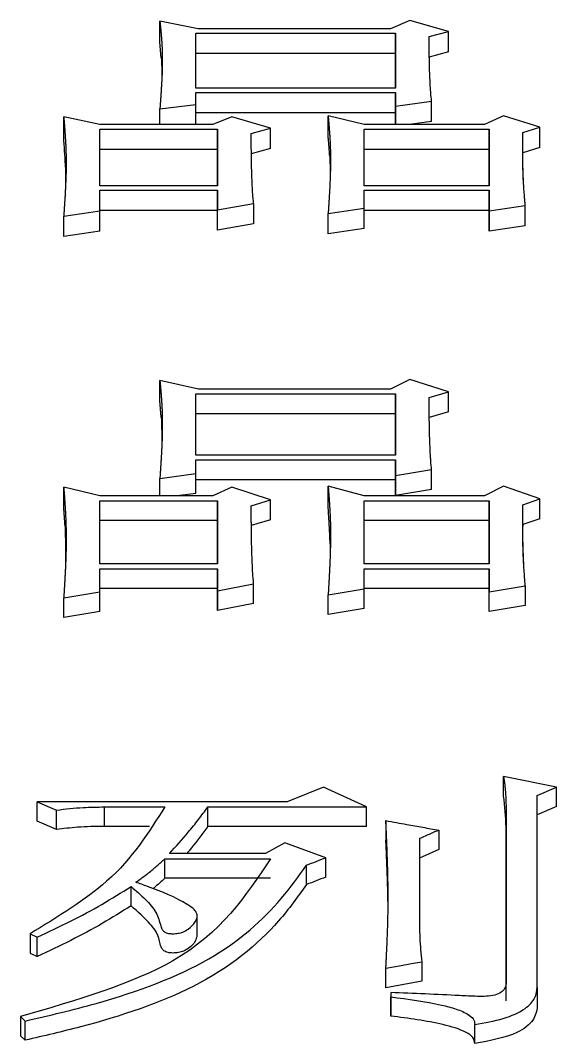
# Model space of a CAD drawing. Header units: millimetres. Extents: x 2642 to 4256, y 821 to 2003.
# Drawn here: x 2871.492 to 2873.904, y 1771.276 to 1775.878 of the extents above; entities that cross this region are included whole.
import ezdxf

# ---------------------------------------------------------------- set-up
doc = ezdxf.new("R2010")
doc.units = ezdxf.units.MM

msp = doc.modelspace()

# ---------------------------------------------------------------- linework, layer by layer
at = {"color": 7, "linetype": 'Continuous', "lineweight": 25}
for p, q in [((2872.1194, 1775.7825), (2872.1194, 1775.8746)), ((2872.2924, 1775.8403), (2872.1194, 1775.8746)), ((2873.2444, 1775.8784), (2873.1578, 1775.8403)), ((2873.4174, 1775.8289), (2873.2444, 1775.8784)), ((2872.2816, 1775.8212), (2873.1794, 1775.8212)), ((2873.1578, 1775.8403), (2872.2924, 1775.8403)), ((2873.1794, 1775.7292), (2873.1794, 1775.8212)), ((2873.3309, 1775.8059), (2873.4174, 1775.8289)), ((2873.4174, 1775.7368), (2873.4174, 1775.8289)), ((2872.1251, 1775.7091), (2872.1194, 1775.7825)), ((2873.1794, 1775.7292), (2872.2816, 1775.7292)), ((2873.4174, 1775.7368), (2873.3309, 1775.7139)), ((2873.1795, 1775.5743), (2872.2816, 1775.5743)), ((2872.2816, 1775.5001), (2872.2816, 1775.5548)), ((2872.2816, 1775.5548), (2873.1795, 1775.5548)), ((2873.1795, 1775.5548), (2873.1795, 1775.4923)), ((2873.1795, 1775.4631), (2873.1795, 1775.5548)), ((2872.1194, 1775.4805), (2872.2816, 1775.5001)), ((2872.1194, 1775.4098), (2872.1194, 1775.4805)), ((2872.2816, 1775.4097), (2872.2816, 1775.5001)), ((2873.1795, 1775.4923), (2873.3417, 1775.5158)), ((2873.1795, 1775.4923), (2873.1795, 1775.4097)), ((2873.3417, 1775.4241), (2873.3417, 1775.5158)), ((2871.6867, 1775.3536), (2871.6867, 1775.4452)), ((2871.8489, 1775.4098), (2871.6867, 1775.4452)), ((2873.1795, 1775.4631), (2872.2816, 1775.4631)), ((2872.4439, 1775.4452), (2872.3573, 1775.4097)), ((2872.617, 1775.394), (2872.4439, 1775.4452)), ((2872.8766, 1775.3575), (2872.8766, 1775.4491)), ((2873.0388, 1775.4097), (2872.8766, 1775.4491)), ((2873.1795, 1775.4097), (2873.1795, 1775.4631)), ((2873.6662, 1775.4491), (2873.5797, 1775.4097)), ((2873.8285, 1775.3979), (2873.6662, 1775.4491)), ((2872.3573, 1775.4097), (2871.8489, 1775.4098)), ((2871.8489, 1775.39), (2872.379, 1775.39)), ((2871.8489, 1775.135), (2871.8489, 1775.39)), ((2872.379, 1775.39), (2872.379, 1775.135)), ((2872.379, 1775.2985), (2872.379, 1775.39)), ((2872.5304, 1775.3703), (2872.617, 1775.394)), ((2872.617, 1775.3024), (2872.617, 1775.394)), ((2873.5797, 1775.4097), (2873.0388, 1775.4097)), ((2873.0388, 1775.39), (2873.6013, 1775.39)), ((2873.0388, 1775.135), (2873.0388, 1775.39)), ((2873.3417, 1775.4241), (2873.2424, 1775.4097)), ((2873.6013, 1775.39), (2873.6013, 1775.135)), ((2873.6013, 1775.2985), (2873.6013, 1775.39)), ((2873.7528, 1775.3742), (2873.8285, 1775.3979)), ((2873.8285, 1775.3064), (2873.8285, 1775.3979)), ((2873.7528, 1775.2827), (2873.7528, 1775.3742)), ((2872.379, 1775.2985), (2871.8489, 1775.2985)), ((2872.379, 1775.135), (2872.379, 1775.2985)), ((2872.617, 1775.3024), (2872.5304, 1775.2788)), ((2873.6013, 1775.2985), (2873.0388, 1775.2985)), ((2873.6013, 1775.135), (2873.6013, 1775.2985)), ((2873.8285, 1775.3064), (2873.7528, 1775.2827)), ((2872.379, 1775.135), (2871.8489, 1775.135)), ((2871.8489, 1775.1149), (2872.379, 1775.1149)), ((2871.8489, 1775.022), (2871.8489, 1775.1149)), ((2872.379, 1775.1149), (2872.379, 1775.026)), ((2872.379, 1775.0237), (2872.379, 1775.1149)), ((2873.6013, 1775.135), (2873.0388, 1775.135)), ((2873.0388, 1775.0341), (2873.0388, 1775.1149)), ((2873.0388, 1775.1149), (2873.6013, 1775.1148)), ((2873.6013, 1775.1148), (2873.6013, 1775.0219)), ((2873.6013, 1775.0237), (2873.6013, 1775.1148)), ((2871.6867, 1774.9976), (2871.8489, 1775.022)), ((2872.379, 1775.0237), (2871.8489, 1775.0237)), ((2871.8489, 1774.9309), (2871.8489, 1775.022)), ((2872.379, 1775.026), (2872.5412, 1775.0543)), ((2872.379, 1774.935), (2872.379, 1775.026)), ((2872.379, 1774.935), (2872.379, 1775.0237)), ((2872.5412, 1775.0543), (2872.5412, 1774.9633)), ((2872.8766, 1775.0098), (2873.0388, 1775.0341)), ((2873.0388, 1774.943), (2873.0388, 1775.0341)), ((2873.6013, 1775.0237), (2873.0388, 1775.0237)), ((2873.6013, 1775.0219), (2873.7636, 1775.0462)), ((2873.6013, 1774.9309), (2873.6013, 1775.0237)), ((2873.6013, 1775.0219), (2873.6013, 1774.9309)), ((2873.7636, 1774.9552), (2873.7636, 1775.0462)), ((2871.6867, 1774.9066), (2871.6867, 1774.9976)), ((2872.8766, 1774.9188), (2872.8766, 1775.0098)), ((2871.8489, 1774.9309), (2871.6867, 1774.9066)), ((2872.5412, 1774.9633), (2872.379, 1774.935)), ((2873.0388, 1774.943), (2872.8766, 1774.9188)), ((2873.7636, 1774.9552), (2873.6013, 1774.9309)), ((2872.1194, 1774.1688), (2872.1194, 1774.2588)), ((2872.2925, 1774.2204), (2872.1194, 1774.2588)), ((2873.2444, 1774.2631), (2873.1578, 1774.2204)), ((2873.4175, 1774.2076), (2873.2444, 1774.2631)), ((2872.2816, 1774.1991), (2873.1795, 1774.199)), ((2873.1578, 1774.2204), (2872.2925, 1774.2204)), ((2873.1795, 1774.1091), (2873.1795, 1774.199)), ((2873.3309, 1774.1819), (2873.4175, 1774.2076)), ((2873.4175, 1774.1176), (2873.4175, 1774.2076)), ((2872.1246, 1774.0942), (2872.1194, 1774.1688)), ((2873.1795, 1774.1091), (2872.2816, 1774.1091)), ((2873.4175, 1774.1176), (2873.3309, 1774.092)), ((2873.1795, 1773.9231), (2872.2816, 1773.9231)), ((2872.2817, 1773.8403), (2872.2816, 1773.9014)), ((2872.2816, 1773.9014), (2873.1795, 1773.9014)), ((2873.1795, 1773.9014), (2873.1795, 1773.8316)), ((2873.1795, 1773.8118), (2873.1795, 1773.9014)), ((2872.1194, 1773.8185), (2872.2817, 1773.8403)), ((2872.1194, 1773.7396), (2872.1194, 1773.8185)), ((2872.2816, 1773.7508), (2872.2817, 1773.8403)), ((2873.1795, 1773.8316), (2873.3417, 1773.8578)), ((2873.1795, 1773.8316), (2873.1795, 1773.7421)), ((2873.3417, 1773.7682), (2873.3417, 1773.8578)), ((2871.6867, 1773.6897), (2871.6867, 1773.7791)), ((2871.849, 1773.7396), (2871.6867, 1773.7791)), ((2873.1795, 1773.8118), (2872.2816, 1773.8118)), ((2872.4439, 1773.7791), (2872.3574, 1773.7396)), ((2872.617, 1773.722), (2872.4439, 1773.7791)), ((2872.8766, 1773.694), (2872.8766, 1773.7834)), ((2873.0389, 1773.7395), (2872.8766, 1773.7834)), ((2873.1795, 1773.7421), (2873.1795, 1773.8118)), ((2873.6663, 1773.7834), (2873.5797, 1773.7395)), ((2873.8285, 1773.7263), (2873.6663, 1773.7834)), ((2872.3574, 1773.7396), (2871.849, 1773.7396)), ((2872.2816, 1773.7508), (2872.1978, 1773.7396)), ((2873.5797, 1773.7395), (2873.0389, 1773.7395)), ((2873.3417, 1773.7682), (2873.1795, 1773.7421)), ((2873.7528, 1773.6999), (2873.8285, 1773.7263)), ((2873.8285, 1773.637), (2873.8285, 1773.7263)), ((2871.849, 1773.7176), (2872.379, 1773.7176)), ((2871.849, 1773.4337), (2871.849, 1773.7176)), ((2872.379, 1773.7176), (2872.379, 1773.4337)), ((2872.379, 1773.6282), (2872.379, 1773.7176)), ((2872.5305, 1773.6956), (2872.617, 1773.722)), ((2872.617, 1773.6326), (2872.617, 1773.722)), ((2873.0389, 1773.7176), (2873.6014, 1773.7175)), ((2873.0389, 1773.4337), (2873.0389, 1773.7176)), ((2873.6014, 1773.7175), (2873.6014, 1773.4337)), ((2873.6014, 1773.6282), (2873.6014, 1773.7175)), ((2873.7528, 1773.6106), (2873.7528, 1773.6999)), ((2873.8285, 1773.637), (2873.7528, 1773.6106)), ((2872.379, 1773.6282), (2871.849, 1773.6282)), ((2872.379, 1773.4337), (2872.379, 1773.6282)), ((2872.617, 1773.6326), (2872.5304, 1773.6062)), ((2873.6014, 1773.6282), (2873.0389, 1773.6282)), ((2873.6014, 1773.4337), (2873.6014, 1773.6282)), ((2873.7528, 1773.6106), (2873.7528, 1773.6026)), ((2872.5317, 1773.5564), (2872.5312, 1773.5875)), ((2872.379, 1773.4337), (2871.849, 1773.4337)), ((2871.849, 1773.3081), (2871.849, 1773.4113)), ((2871.849, 1773.4113), (2872.379, 1773.4113)), ((2872.379, 1773.4113), (2872.379, 1773.3126)), ((2872.379, 1773.3224), (2872.379, 1773.4113)), ((2873.6014, 1773.4337), (2873.0389, 1773.4337)), ((2873.0389, 1773.4113), (2873.6014, 1773.4113)), ((2873.0389, 1773.3216), (2873.0389, 1773.4113)), ((2873.6014, 1773.4113), (2873.6014, 1773.3081)), ((2873.6014, 1773.3224), (2873.6014, 1773.4113)), ((2872.379, 1773.3224), (2871.849, 1773.3224)), ((2872.379, 1773.3126), (2872.5413, 1773.3441)), ((2872.379, 1773.2238), (2872.379, 1773.3224)), ((2872.379, 1773.3126), (2872.379, 1773.2238)), ((2872.5413, 1773.2552), (2872.5413, 1773.3441)), ((2872.8766, 1773.2946), (2873.0389, 1773.3216)), ((2873.6014, 1773.3224), (2873.0389, 1773.3224)), ((2873.0389, 1773.2328), (2873.0389, 1773.3216)), ((2873.6014, 1773.3081), (2873.7636, 1773.335)), ((2873.6014, 1773.2193), (2873.6014, 1773.3224)), ((2873.7636, 1773.335), (2873.7636, 1773.2462)), ((2871.6867, 1773.2811), (2871.849, 1773.3081)), ((2871.6867, 1773.1923), (2871.6867, 1773.2811)), ((2871.849, 1773.2193), (2871.849, 1773.3081)), ((2872.8766, 1773.2058), (2872.8766, 1773.2946)), ((2873.6014, 1773.2193), (2873.6014, 1773.3081)), ((2872.5413, 1773.2552), (2872.379, 1773.2238)), ((2873.0389, 1773.2328), (2872.8766, 1773.2058)), ((2873.7636, 1773.2462), (2873.6014, 1773.2193)), ((2871.849, 1773.2193), (2871.6867, 1773.1923)), ((2873.9043, 1772.43), (2873.6663, 1772.4771)), ((2873.6663, 1772.3894), (2873.6663, 1772.4771)), ((2872.855, 1772.43), (2872.6927, 1772.364)), ((2873.0497, 1772.3403), (2872.855, 1772.43)), ((2873.8177, 1772.3923), (2873.9043, 1772.43)), ((2873.8177, 1771.53), (2873.8177, 1772.3923)), ((2873.9043, 1772.3424), (2873.9043, 1772.43)), ((2871.5677, 1772.364), (2871.6543, 1772.3262)), ((2872.6927, 1772.364), (2871.5677, 1772.364)), ((2871.5677, 1772.2764), (2871.5677, 1772.364)), ((2871.6543, 1772.2386), (2871.6543, 1772.3262)), ((2871.8706, 1772.3403), (2872.141, 1772.3403)), ((2871.8706, 1772.2528), (2871.8706, 1772.3403)), ((2872.3358, 1772.3403), (2873.0497, 1772.3403)), ((2872.3358, 1772.2528), (2872.3358, 1772.3403)), ((2873.0497, 1772.2528), (2873.0497, 1772.3403)), ((2873.9043, 1772.3424), (2873.8177, 1772.3047)), ((2871.6543, 1772.2386), (2871.5677, 1772.2764)), ((2873.1362, 1772.2787), (2873.1362, 1772.1912)), ((2872.0726, 1772.2528), (2871.8706, 1772.2528)), ((2873.0497, 1772.2528), (2872.3358, 1772.2528)), ((2873.3742, 1772.2359), (2873.3742, 1772.1485)), ((2873.6771, 1772.2502), (2873.6771, 1771.5545)), ((2873.6771, 1772.2149), (2873.6771, 1772.2502)), ((2873.6771, 1772.1628), (2873.6771, 1772.2149)), ((2872.6819, 1772.1788), (2872.5954, 1772.1311)), ((2872.8658, 1772.1119), (2872.6819, 1772.1788)), ((2873.2877, 1772.1979), (2873.2877, 1771.8035)), ((2873.6771, 1771.468), (2873.6771, 1772.1628)), ((2872.5954, 1772.1311), (2872.1627, 1772.1311)), ((2873.3742, 1772.1485), (2873.2877, 1772.1105)), ((2872.141, 1772.1072), (2872.617, 1772.1072)), ((2872.141, 1772.0199), (2872.141, 1772.1072)), ((2872.7792, 1771.9912), (2872.7792, 1772.0784)), ((2872.8658, 1772.0247), (2872.8658, 1772.1119)), ((2871.9896, 1771.8953), (2871.9896, 1771.9824)), ((2872.617, 1772.0199), (2872.141, 1772.0199)), ((2872.2871, 1771.7628), (2872.2871, 1771.8498)), ((2871.5353, 1771.7695), (2871.5677, 1771.7549)), ((2871.5353, 1771.7695), (2871.5353, 1771.6827)), ((2871.5677, 1771.6682), (2871.5677, 1771.7549)), ((2871.5353, 1771.6827), (2871.5677, 1771.6682)), ((2873.1362, 1771.5268), (2873.1363, 1771.6134)), ((2873.2985, 1771.6427), (2873.2985, 1771.5561)), ((2873.2985, 1771.5561), (2873.1362, 1771.5268)), ((2873.8177, 1771.53), (2873.8177, 1771.4435)), ((2873.1579, 1771.5054), (2873.1579, 1771.4857)), ((2873.1579, 1771.5054), (2873.1579, 1771.4189)), ((2873.1579, 1771.3993), (2873.1579, 1771.4857)), ((2871.492, 1771.3969), (2871.492, 1771.3106)), ((2871.492, 1771.3969), (2871.5136, 1771.3772)), ((2873.5365, 1771.276), (2873.5365, 1771.3623)), ((2871.492, 1771.3106), (2871.5136, 1771.2909))]:
    msp.add_line(p, q, dxfattribs=at)
at = {"color": 7, "linetype": 'Continuous', "lineweight": 25, "flags": 128}
for points in [[(2873.2985, 1771.6427), (2873.2515, 1771.6342), (2873.2045, 1771.6257), (2873.1363, 1771.6134)], [(2871.5136, 1771.2909), (2871.5136, 1771.3295), (2871.5136, 1771.3533), (2871.5136, 1771.3772)]]:
    msp.add_lwpolyline(points, dxfattribs=at)
at = {"color": 7, "linetype": 'Continuous', "lineweight": 25}
for points, knots in [([(2872.1194, 1775.8746), (2872.1196, 1775.8719), (2872.1202, 1775.8664), (2872.1209, 1775.8595), (2872.1216, 1775.8527), (2872.1221, 1775.8472), (2872.1228, 1775.8403), (2872.1233, 1775.8348), (2872.1239, 1775.8279), (2872.1244, 1775.8224), (2872.125, 1775.8155), (2872.1255, 1775.81), (2872.1261, 1775.8031), (2872.1265, 1775.7976), (2872.127, 1775.7907), (2872.1274, 1775.7852), (2872.1279, 1775.7783), (2872.1282, 1775.7728), (2872.1286, 1775.7658), (2872.1289, 1775.7603), (2872.1291, 1775.7548), (2872.1294, 1775.7492), (2872.1296, 1775.7437), (2872.1298, 1775.7368), (2872.1299, 1775.7312), (2872.1301, 1775.7243), (2872.1302, 1775.7187), (2872.1302, 1775.7118), (2872.1303, 1775.7062), (2872.1303, 1775.6993), (2872.1303, 1775.6937), (2872.1302, 1775.6867), (2872.1301, 1775.6714), (2872.1296, 1775.6519), (2872.1289, 1775.6323), (2872.1284, 1775.6211), (2872.1281, 1775.6141), (2872.1278, 1775.6071), (2872.1275, 1775.6015), (2872.1271, 1775.5945), (2872.1268, 1775.5889), (2872.1264, 1775.5819), (2872.126, 1775.5763), (2872.1256, 1775.5693), (2872.1253, 1775.5636), (2872.1248, 1775.5566), (2872.1244, 1775.551), (2872.124, 1775.544), (2872.1236, 1775.5383), (2872.1232, 1775.5327), (2872.1228, 1775.5271), (2872.1224, 1775.5214), (2872.1219, 1775.5144), (2872.1214, 1775.5087), (2872.1209, 1775.5017), (2872.1205, 1775.496), (2872.12, 1775.4885), (2872.1196, 1775.4838), (2872.1194, 1775.4805)], [0, 0, 0, 0, 0.021203, 0.042406, 0.053008, 0.074211, 0.084813, 0.106016, 0.116618, 0.137821, 0.148423, 0.169626, 0.180228, 0.201431, 0.212032, 0.233236, 0.243837, 0.265041, 0.275642, 0.296845, 0.307447, 0.318049, 0.339252, 0.349854, 0.371057, 0.381659, 0.402862, 0.413463, 0.434667, 0.445268, 0.466472, 0.477073, 0.498276, 0.58309, 0.625497, 0.6467, 0.667903, 0.678505, 0.699708, 0.71031, 0.731513, 0.742115, 0.763318, 0.773919, 0.795123, 0.805724, 0.826928, 0.837529, 0.858732, 0.869334, 0.879936, 0.901139, 0.911741, 0.932944, 0.943545, 0.964749, 0.97535, 1, 1, 1, 1]), ([(2872.2816, 1775.5743), (2872.2816, 1775.6158), (2872.2816, 1775.6987), (2872.2816, 1775.7804), (2872.2816, 1775.8212)], [0, 0, 0, 0, 0.499996, 1, 1, 1, 1]), ([(2873.1794, 1775.8212), (2873.1794, 1775.7804), (2873.1795, 1775.6986), (2873.1795, 1775.6158), (2873.1795, 1775.5743)], [0, 0, 0, 0, 0.499996, 1, 1, 1, 1]), ([(2873.3417, 1775.5158), (2873.3406, 1775.5271), (2873.3392, 1775.5413), (2873.3379, 1775.5583), (2873.3373, 1775.5668), (2873.3362, 1775.5837), (2873.3345, 1775.6204), (2873.3328, 1775.6598), (2873.3322, 1775.6906), (2873.332, 1775.7005), (2873.3319, 1775.7061), (2873.3319, 1775.7102), (2873.3318, 1775.7144), (2873.3317, 1775.7186), (2873.3317, 1775.7228), (2873.3316, 1775.727), (2873.3315, 1775.7312), (2873.3315, 1775.7354), (2873.3314, 1775.7396), (2873.3314, 1775.7438), (2873.3313, 1775.7494), (2873.3313, 1775.7549), (2873.3312, 1775.7605), (2873.3312, 1775.7647), (2873.3312, 1775.7682), (2873.3311, 1775.771), (2873.3311, 1775.7731), (2873.3311, 1775.7752), (2873.3311, 1775.7772), (2873.3311, 1775.78), (2873.3311, 1775.7828), (2873.331, 1775.7856), (2873.331, 1775.7877), (2873.331, 1775.7898), (2873.331, 1775.7918), (2873.331, 1775.7939), (2873.331, 1775.796), (2873.3309, 1775.7981), (2873.3309, 1775.8002), (2873.3309, 1775.8028), (2873.3309, 1775.8047), (2873.3309, 1775.8059)], [0, 0, 0, 0, 0.11615, 0.145188, 0.174226, 0.203263, 0.319414, 0.551716, 0.609791, 0.638828, 0.653347, 0.667866, 0.682385, 0.696903, 0.711422, 0.725941, 0.74046, 0.754979, 0.769497, 0.784016, 0.798535, 0.827572, 0.842091, 0.85661, 0.871129, 0.878388, 0.885648, 0.892907, 0.900166, 0.907426, 0.921944, 0.929204, 0.936463, 0.943723, 0.950982, 0.958241, 0.965501, 0.97276, 0.98002, 0.987279, 1, 1, 1, 1]), ([(2872.1259, 1775.7133), (2872.1268, 1775.6901), (2872.1287, 1775.6411), (2872.1278, 1775.6125), (2872.1273, 1775.5975)], [0, 0, 0, 0, 0.475906, 1, 1, 1, 1]), ([(2873.1794, 1775.5743), (2873.1794, 1775.585), (2873.1794, 1775.6371), (2873.1794, 1775.6884), (2873.1794, 1775.7292)], [0, 0, 0, 0, 0.205958, 1, 1, 1, 1]), ([(2871.6867, 1775.4452), (2871.6868, 1775.4436), (2871.6871, 1775.4403), (2871.6875, 1775.4353), (2871.6879, 1775.4304), (2871.6883, 1775.4255), (2871.6887, 1775.4205), (2871.6891, 1775.4156), (2871.6895, 1775.4106), (2871.6899, 1775.4057), (2871.6902, 1775.4008), (2871.6906, 1775.3958), (2871.691, 1775.3909), (2871.6914, 1775.3859), (2871.6917, 1775.3818), (2871.692, 1775.3776), (2871.6923, 1775.3735), (2871.6926, 1775.3686), (2871.6931, 1775.3619), (2871.6935, 1775.3553), (2871.694, 1775.347), (2871.6945, 1775.3388), (2871.6951, 1775.3288), (2871.6956, 1775.3189), (2871.696, 1775.3089), (2871.6964, 1775.2989), (2871.6968, 1775.289), (2871.697, 1775.2806), (2871.6972, 1775.2723), (2871.6974, 1775.264), (2871.6975, 1775.254), (2871.6976, 1775.244), (2871.6976, 1775.234), (2871.6974, 1775.2139), (2871.6969, 1775.1838), (2871.6958, 1775.1536), (2871.6948, 1775.1301), (2871.6941, 1775.1166), (2871.6933, 1775.1031), (2871.6928, 1775.093), (2871.6923, 1775.0846), (2871.6919, 1775.0778), (2871.6916, 1775.0736), (2871.6914, 1775.0694), (2871.6911, 1775.0652), (2871.6908, 1775.0601), (2871.6905, 1775.055), (2871.6902, 1775.0508), (2871.6899, 1775.0466), (2871.6896, 1775.0423), (2871.6893, 1775.0373), (2871.689, 1775.033), (2871.6888, 1775.0297), (2871.6886, 1775.0271), (2871.6885, 1775.0246), (2871.6883, 1775.022), (2871.6881, 1775.0195), (2871.688, 1775.0169), (2871.6878, 1775.0144), (2871.6876, 1775.0119), (2871.6875, 1775.0097), (2871.6874, 1775.0076), (2871.6872, 1775.0055), (2871.687, 1775.0029), (2871.6869, 1775.0003), (2871.6867, 1774.9985), (2871.6867, 1774.9976)], [0, 0, 0, 0, 0.011199, 0.022398, 0.033596, 0.044795, 0.055994, 0.067193, 0.078392, 0.089591, 0.100789, 0.111988, 0.123187, 0.134386, 0.145585, 0.151184, 0.162383, 0.173582, 0.184781, 0.207178, 0.218377, 0.240775, 0.263172, 0.28557, 0.307968, 0.330365, 0.352763, 0.375161, 0.38636, 0.408757, 0.431155, 0.453553, 0.47595, 0.498348, 0.587939, 0.67753, 0.699928, 0.744723, 0.767121, 0.789519, 0.811916, 0.823115, 0.834314, 0.839913, 0.851112, 0.862311, 0.87351, 0.884709, 0.890308, 0.901507, 0.912706, 0.923905, 0.929504, 0.935103, 0.940703, 0.946302, 0.951902, 0.957501, 0.9631, 0.9687, 0.974299, 0.977099, 0.982698, 0.988298, 0.994149, 1, 1, 1, 1]), ([(2872.8766, 1775.4491), (2872.8768, 1775.447), (2872.877, 1775.4438), (2872.8774, 1775.4396), (2872.8777, 1775.4365), (2872.8779, 1775.4333), (2872.8782, 1775.4301), (2872.8784, 1775.427), (2872.8787, 1775.4238), (2872.879, 1775.4206), (2872.8792, 1775.4175), (2872.8795, 1775.4143), (2872.8798, 1775.4111), (2872.88, 1775.408), (2872.8803, 1775.4048), (2872.8806, 1775.4006), (2872.8809, 1775.3963), (2872.8813, 1775.3921), (2872.8815, 1775.3889), (2872.8817, 1775.3858), (2872.882, 1775.3826), (2872.8822, 1775.3794), (2872.8824, 1775.3762), (2872.8827, 1775.3731), (2872.8829, 1775.3699), (2872.8831, 1775.3667), (2872.8833, 1775.3635), (2872.8835, 1775.3603), (2872.8838, 1775.3561), (2872.8841, 1775.3519), (2872.8843, 1775.3476), (2872.8845, 1775.3444), (2872.8848, 1775.3381), (2872.8856, 1775.3242), (2872.8862, 1775.3072), (2872.8866, 1775.2923), (2872.8868, 1775.2848), (2872.8869, 1775.2806), (2872.8869, 1775.2774), (2872.887, 1775.2742), (2872.887, 1775.271), (2872.8871, 1775.2678), (2872.8871, 1775.2646), (2872.8871, 1775.2614), (2872.8871, 1775.2571), (2872.8871, 1775.2528), (2872.8871, 1775.2485), (2872.8871, 1775.2453), (2872.8871, 1775.2421), (2872.8871, 1775.2389), (2872.887, 1775.2357), (2872.887, 1775.2325), (2872.887, 1775.2293), (2872.8869, 1775.2261), (2872.8869, 1775.2229), (2872.8868, 1775.2196), (2872.8868, 1775.2164), (2872.8867, 1775.2132), (2872.8867, 1775.21), (2872.8866, 1775.2068), (2872.8865, 1775.2025), (2872.8864, 1775.1982), (2872.8863, 1775.1939), (2872.8862, 1775.1907), (2872.8861, 1775.1875), (2872.886, 1775.1842), (2872.8859, 1775.181), (2872.8857, 1775.1746), (2872.8852, 1775.1606), (2872.8844, 1775.1434), (2872.8837, 1775.1283), (2872.8833, 1775.1207), (2872.8831, 1775.1164), (2872.8829, 1775.1132), (2872.8827, 1775.1099), (2872.8825, 1775.1067), (2872.8824, 1775.1035), (2872.8821, 1775.0991), (2872.8819, 1775.0948), (2872.8816, 1775.0905), (2872.8814, 1775.0873), (2872.8813, 1775.084), (2872.8811, 1775.0808), (2872.8809, 1775.0775), (2872.8807, 1775.0743), (2872.8805, 1775.071), (2872.8803, 1775.0678), (2872.8801, 1775.0645), (2872.8799, 1775.0613), (2872.8797, 1775.058), (2872.8794, 1775.0537), (2872.8791, 1775.0494), (2872.8789, 1775.045), (2872.8786, 1775.0418), (2872.8784, 1775.0385), (2872.8782, 1775.0353), (2872.878, 1775.032), (2872.8778, 1775.0288), (2872.8776, 1775.0255), (2872.8774, 1775.0222), (2872.8772, 1775.019), (2872.8769, 1775.0148), (2872.8767, 1775.0118), (2872.8766, 1775.0098)], [0, 0, 0, 0, 0.014617, 0.021926, 0.029235, 0.036543, 0.043852, 0.051161, 0.058469, 0.065778, 0.073086, 0.080395, 0.087704, 0.095012, 0.102321, 0.10963, 0.124247, 0.131556, 0.138864, 0.146173, 0.153482, 0.16079, 0.168099, 0.175407, 0.182716, 0.190025, 0.197333, 0.204642, 0.211951, 0.226568, 0.233877, 0.241185, 0.248494, 0.277729, 0.336198, 0.365433, 0.38005, 0.387359, 0.394667, 0.401976, 0.409284, 0.416593, 0.423902, 0.43121, 0.438519, 0.453136, 0.460445, 0.467754, 0.475062, 0.482371, 0.48968, 0.496988, 0.504297, 0.511606, 0.518914, 0.526223, 0.533531, 0.54084, 0.548149, 0.555457, 0.562766, 0.577383, 0.584692, 0.592001, 0.599309, 0.606618, 0.613927, 0.621235, 0.65047, 0.708939, 0.738174, 0.752791, 0.7601, 0.767408, 0.774717, 0.782026, 0.789334, 0.796643, 0.81126, 0.818569, 0.825877, 0.833186, 0.840495, 0.847803, 0.855112, 0.862421, 0.869729, 0.877038, 0.884347, 0.891655, 0.898964, 0.913581, 0.92089, 0.928198, 0.935507, 0.942816, 0.950124, 0.957433, 0.964742, 0.97205, 0.979359, 0.986668, 1, 1, 1, 1]), ([(2871.6944, 1775.2189), (2871.6943, 1775.2222), (2871.6928, 1775.2675), (2871.6896, 1775.3122), (2871.6867, 1775.3536)], [0, 0, 0, 0, 0.073846, 1, 1, 1, 1]), ([(2872.5412, 1775.0543), (2872.5398, 1775.0693), (2872.5375, 1775.0917), (2872.536, 1775.1178), (2872.5354, 1775.1308), (2872.5348, 1775.1438), (2872.5331, 1775.1828), (2872.532, 1775.2217), (2872.5315, 1775.2549), (2872.5314, 1775.2604), (2872.5313, 1775.2659), (2872.5312, 1775.2715), (2872.5312, 1775.2761), (2872.5311, 1775.2807), (2872.531, 1775.2853), (2872.531, 1775.2908), (2872.5309, 1775.2963), (2872.5309, 1775.3009), (2872.5308, 1775.3055), (2872.5308, 1775.3101), (2872.5308, 1775.3156), (2872.5307, 1775.3202), (2872.5307, 1775.3248), (2872.5307, 1775.3294), (2872.5306, 1775.3339), (2872.5306, 1775.3376), (2872.5306, 1775.3404), (2872.5306, 1775.3431), (2872.5306, 1775.3454), (2872.5305, 1775.3477), (2872.5305, 1775.35), (2872.5305, 1775.3527), (2872.5305, 1775.355), (2872.5305, 1775.3573), (2872.5305, 1775.3596), (2872.5305, 1775.3623), (2872.5304, 1775.3646), (2872.5304, 1775.3673), (2872.5304, 1775.369), (2872.5304, 1775.3703)], [0, 0, 0, 0, 0.14049, 0.210735, 0.245858, 0.263419, 0.333664, 0.614647, 0.632209, 0.64977, 0.667331, 0.684892, 0.702453, 0.711234, 0.728795, 0.746356, 0.763917, 0.781479, 0.790259, 0.80782, 0.825382, 0.842943, 0.851723, 0.869285, 0.886846, 0.895626, 0.904407, 0.913188, 0.921968, 0.926358, 0.935139, 0.94392, 0.9527, 0.957091, 0.965871, 0.974652, 0.983432, 0.987823, 1, 1, 1, 1]), ([(2872.8836, 1775.2675), (2872.8835, 1775.2694), (2872.8832, 1775.2733), (2872.8828, 1775.2794), (2872.8824, 1775.2858), (2872.8819, 1775.2921), (2872.8814, 1775.2985), (2872.8809, 1775.3048), (2872.8804, 1775.3112), (2872.8798, 1775.3196), (2872.8791, 1775.3281), (2872.8784, 1775.3365), (2872.8778, 1775.3428), (2872.8772, 1775.3498), (2872.8768, 1775.3547), (2872.8766, 1775.3575)], [0, 0, 0, 0, 0.061211, 0.131674, 0.202137, 0.272601, 0.343064, 0.413527, 0.48399, 0.554454, 0.69538, 0.765843, 0.836306, 0.90677, 1, 1, 1, 1]), ([(2873.7636, 1775.0462), (2873.7633, 1775.0499), (2873.7627, 1775.0573), (2873.7617, 1775.0684), (2873.7608, 1775.0794), (2873.7599, 1775.0905), (2873.759, 1775.1015), (2873.7582, 1775.1125), (2873.7566, 1775.1346), (2873.755, 1775.1603), (2873.7539, 1775.1859), (2873.7535, 1775.1987), (2873.7532, 1775.2078), (2873.753, 1775.2169), (2873.7527, 1775.2279), (2873.7525, 1775.2388), (2873.7524, 1775.2498), (2873.7523, 1775.2607), (2873.7522, 1775.2716), (2873.7522, 1775.2807), (2873.7522, 1775.2898), (2873.7522, 1775.2988), (2873.7522, 1775.3079), (2873.7523, 1775.3152), (2873.7523, 1775.3206), (2873.7523, 1775.326), (2873.7524, 1775.3315), (2873.7524, 1775.3369), (2873.7525, 1775.3423), (2873.7525, 1775.3478), (2873.7526, 1775.3532), (2873.7526, 1775.3577), (2873.7526, 1775.3613), (2873.7527, 1775.3636), (2873.7527, 1775.3658), (2873.7527, 1775.3681), (2873.7527, 1775.371), (2873.7528, 1775.3731), (2873.7528, 1775.3742)], [0, 0, 0, 0, 0.033402, 0.066804, 0.100206, 0.133609, 0.167011, 0.200413, 0.233815, 0.367425, 0.43423, 0.467632, 0.484333, 0.517735, 0.551137, 0.584539, 0.617941, 0.651344, 0.684746, 0.718148, 0.734849, 0.768251, 0.801653, 0.818354, 0.835056, 0.851757, 0.868458, 0.885159, 0.90186, 0.918561, 0.935262, 0.951963, 0.960314, 0.968664, 0.972839, 0.98119, 0.989541, 1, 1, 1, 1]), ([(2872.8837, 1775.2661), (2872.8837, 1775.2649), (2872.884, 1775.2597), (2872.8857, 1775.2107), (2872.8856, 1775.1793), (2872.8853, 1775.1662), (2872.8853, 1775.1632), (2872.8853, 1775.1633), (2872.8853, 1775.1634)], [0, 0, 0, 0, 0.118429, 0.503621, 0.817999, 0.925851, 0.976347, 1, 1, 1, 1]), ([(2873.7559, 1775.1451), (2873.7555, 1775.1552), (2873.7542, 1775.1829), (2873.7529, 1775.2321), (2873.7527, 1775.2738), (2873.7527, 1775.284), (2873.7527, 1775.2864)], [0, 0, 0, 0, 0.228625, 0.628468, 0.911282, 1, 1, 1, 1]), ([(2871.6942, 1775.2265), (2871.6947, 1775.2085), (2871.696, 1775.1637), (2871.6946, 1775.1313), (2871.6938, 1775.1118)], [0, 0, 0, 0, 0.3993441, 1, 1, 1, 1]), ([(2872.1194, 1774.2588), (2872.1197, 1774.2558), (2872.1202, 1774.2496), (2872.1209, 1774.2419), (2872.1216, 1774.2342), (2872.1221, 1774.2281), (2872.1228, 1774.2204), (2872.1233, 1774.2143), (2872.124, 1774.2066), (2872.1245, 1774.2004), (2872.1251, 1774.1927), (2872.1255, 1774.1865), (2872.1261, 1774.1788), (2872.1265, 1774.1726), (2872.1271, 1774.1649), (2872.1275, 1774.1587), (2872.1279, 1774.151), (2872.1282, 1774.1448), (2872.1286, 1774.1371), (2872.1289, 1774.1309), (2872.1292, 1774.1247), (2872.1294, 1774.1185), (2872.1296, 1774.1123), (2872.1298, 1774.1046), (2872.13, 1774.0984), (2872.1301, 1774.0906), (2872.1302, 1774.0844), (2872.1303, 1774.0766), (2872.1303, 1774.0704), (2872.1303, 1774.0626), (2872.1303, 1774.0564), (2872.1303, 1774.0487), (2872.1301, 1774.0315), (2872.1296, 1774.0097), (2872.1289, 1773.9879), (2872.1285, 1773.9754), (2872.1281, 1773.9676), (2872.1278, 1773.9597), (2872.1275, 1773.9535), (2872.1271, 1773.9457), (2872.1268, 1773.9394), (2872.1264, 1773.9316), (2872.1261, 1773.9253), (2872.1256, 1773.9175), (2872.1253, 1773.9112), (2872.1248, 1773.9034), (2872.1245, 1773.8971), (2872.124, 1773.8892), (2872.1236, 1773.8829), (2872.1232, 1773.8767), (2872.1228, 1773.8704), (2872.1224, 1773.8641), (2872.1219, 1773.8562), (2872.1215, 1773.8499), (2872.121, 1773.8421), (2872.1205, 1773.8358), (2872.12, 1773.8274), (2872.1196, 1773.8221), (2872.1194, 1773.8185)], [0, 0, 0, 0, 0.021203, 0.042406, 0.053008, 0.074211, 0.084813, 0.106016, 0.116618, 0.137821, 0.148423, 0.169626, 0.180228, 0.201431, 0.212032, 0.233236, 0.243837, 0.265041, 0.275642, 0.296845, 0.307447, 0.318049, 0.339252, 0.349854, 0.371057, 0.381658, 0.402862, 0.413463, 0.434667, 0.445268, 0.466472, 0.477073, 0.498276, 0.58309, 0.625497, 0.6467, 0.667903, 0.678505, 0.699708, 0.71031, 0.731513, 0.742114, 0.763318, 0.773919, 0.795123, 0.805724, 0.826927, 0.837529, 0.858732, 0.869334, 0.879936, 0.901139, 0.91174, 0.932944, 0.943545, 0.964749, 0.97535, 1, 1, 1, 1]), ([(2872.2816, 1773.9231), (2872.2816, 1773.9694), (2872.2816, 1774.062), (2872.2816, 1774.1534), (2872.2816, 1774.1991)], [0, 0, 0, 0, 0.499996, 1, 1, 1, 1]), ([(2873.1795, 1774.199), (2873.1795, 1774.1533), (2873.1795, 1774.0619), (2873.1795, 1773.9694), (2873.1795, 1773.9231)], [0, 0, 0, 0, 0.4999959, 1, 1, 1, 1]), ([(2873.3417, 1773.8578), (2873.3406, 1773.8704), (2873.3393, 1773.8862), (2873.3379, 1773.9052), (2873.3373, 1773.9147), (2873.3363, 1773.9336), (2873.3345, 1773.9746), (2873.3328, 1774.0186), (2873.3322, 1774.053), (2873.3321, 1774.064), (2873.332, 1774.0703), (2873.3319, 1774.0749), (2873.3318, 1774.0796), (2873.3318, 1774.0843), (2873.3317, 1774.089), (2873.3316, 1774.0937), (2873.3316, 1774.0984), (2873.3315, 1774.1031), (2873.3315, 1774.1078), (2873.3314, 1774.1124), (2873.3314, 1774.1187), (2873.3313, 1774.1249), (2873.3313, 1774.1312), (2873.3312, 1774.1358), (2873.3312, 1774.1397), (2873.3312, 1774.1428), (2873.3312, 1774.1452), (2873.3311, 1774.1475), (2873.3311, 1774.1498), (2873.3311, 1774.153), (2873.3311, 1774.1561), (2873.3311, 1774.1592), (2873.331, 1774.1615), (2873.331, 1774.1639), (2873.331, 1774.1662), (2873.331, 1774.1685), (2873.331, 1774.1709), (2873.331, 1774.1732), (2873.331, 1774.1755), (2873.3309, 1774.1784), (2873.3309, 1774.1806), (2873.3309, 1774.1819)], [0, 0, 0, 0, 0.11615, 0.145188, 0.174226, 0.203263, 0.319414, 0.551716, 0.609791, 0.638828, 0.653347, 0.667866, 0.682385, 0.696903, 0.711422, 0.725941, 0.74046, 0.754978, 0.769497, 0.784016, 0.798535, 0.827572, 0.842091, 0.85661, 0.871129, 0.878388, 0.885647, 0.892907, 0.900166, 0.907426, 0.921944, 0.929204, 0.936463, 0.943723, 0.950982, 0.958241, 0.965501, 0.97276, 0.98002, 0.987279, 1, 1, 1, 1]), ([(2872.1254, 1774.099), (2872.1254, 1774.099), (2872.1252, 1774.1013), (2872.1296, 1773.9931), (2872.1278, 1773.9592), (2872.1269, 1773.9407)], [0, 0, 0, 0, 0.01145, 0.464143, 1, 1, 1, 1]), ([(2873.1795, 1773.9231), (2873.1795, 1773.9394), (2873.1795, 1774.0018), (2873.1795, 1774.0635), (2873.1795, 1774.1091)], [0, 0, 0, 0, 0.260576, 1, 1, 1, 1]), ([(2871.6867, 1773.7791), (2871.6869, 1773.7759), (2871.6873, 1773.7711), (2871.6878, 1773.7647), (2871.6881, 1773.7599), (2871.6884, 1773.7552), (2871.6888, 1773.7504), (2871.6891, 1773.7456), (2871.6895, 1773.7408), (2871.6898, 1773.736), (2871.6901, 1773.7312), (2871.6905, 1773.7264), (2871.6908, 1773.7216), (2871.6912, 1773.7152), (2871.6917, 1773.7088), (2871.6921, 1773.7024), (2871.6924, 1773.6976), (2871.6927, 1773.6928), (2871.6931, 1773.6864), (2871.6936, 1773.6784), (2871.6941, 1773.6688), (2871.6946, 1773.6592), (2871.6951, 1773.6496), (2871.6955, 1773.6399), (2871.696, 1773.6303), (2871.6963, 1773.6206), (2871.6966, 1773.611), (2871.6969, 1773.6013), (2871.6971, 1773.5917), (2871.6973, 1773.582), (2871.6975, 1773.5691), (2871.6976, 1773.5562), (2871.6976, 1773.5433), (2871.6975, 1773.5239), (2871.6971, 1773.4948), (2871.6962, 1773.4656), (2871.6954, 1773.4428), (2871.6947, 1773.4266), (2871.6939, 1773.4103), (2871.6933, 1773.3973), (2871.6928, 1773.3875), (2871.6924, 1773.3794), (2871.6921, 1773.3729), (2871.6918, 1773.368), (2871.6915, 1773.3631), (2871.6913, 1773.3582), (2871.691, 1773.3533), (2871.6907, 1773.3484), (2871.6904, 1773.3435), (2871.69, 1773.337), (2871.6897, 1773.3304), (2871.6893, 1773.3239), (2871.689, 1773.3198), (2871.6888, 1773.3166), (2871.6887, 1773.3141), (2871.6885, 1773.3116), (2871.6884, 1773.3092), (2871.6883, 1773.3067), (2871.6881, 1773.3035), (2871.6879, 1773.3002), (2871.6877, 1773.2969), (2871.6875, 1773.2945), (2871.6874, 1773.292), (2871.6872, 1773.2896), (2871.6871, 1773.2871), (2871.6869, 1773.2843), (2871.6868, 1773.2823), (2871.6867, 1773.2811)], [0, 0, 0, 0, 0.019469, 0.029204, 0.038938, 0.048673, 0.058408, 0.068142, 0.077877, 0.087611, 0.097346, 0.107081, 0.116815, 0.12655, 0.146019, 0.155754, 0.165488, 0.175223, 0.184958, 0.204427, 0.223896, 0.243365, 0.262835, 0.282304, 0.301773, 0.321242, 0.340712, 0.360181, 0.37965, 0.399119, 0.418589, 0.457527, 0.476996, 0.496466, 0.574343, 0.65222, 0.67169, 0.710628, 0.749567, 0.769036, 0.788505, 0.807974, 0.817709, 0.827444, 0.837178, 0.846913, 0.856647, 0.866382, 0.876117, 0.885851, 0.90532, 0.915055, 0.92479, 0.929657, 0.934524, 0.939392, 0.944259, 0.949126, 0.953994, 0.963728, 0.968595, 0.973463, 0.97833, 0.983197, 0.988065, 0.992932, 1, 1, 1, 1]), ([(2872.8766, 1773.7834), (2872.8768, 1773.7811), (2872.8771, 1773.7776), (2872.8774, 1773.7729), (2872.8777, 1773.7693), (2872.8779, 1773.7658), (2872.8782, 1773.7623), (2872.8785, 1773.7587), (2872.8787, 1773.7552), (2872.879, 1773.7517), (2872.8793, 1773.7481), (2872.8795, 1773.7446), (2872.8798, 1773.7411), (2872.88, 1773.7376), (2872.8803, 1773.734), (2872.8805, 1773.7305), (2872.8809, 1773.7258), (2872.8812, 1773.7211), (2872.8815, 1773.7163), (2872.8818, 1773.7128), (2872.882, 1773.7093), (2872.8822, 1773.7057), (2872.8825, 1773.7022), (2872.8827, 1773.6986), (2872.8829, 1773.6951), (2872.8831, 1773.6915), (2872.8833, 1773.688), (2872.8836, 1773.6845), (2872.8838, 1773.6809), (2872.884, 1773.6762), (2872.8843, 1773.6715), (2872.8845, 1773.6667), (2872.8849, 1773.6596), (2872.8856, 1773.6442), (2872.8863, 1773.6253), (2872.8867, 1773.6087), (2872.8868, 1773.6003), (2872.8869, 1773.5956), (2872.887, 1773.592), (2872.887, 1773.5885), (2872.8871, 1773.5849), (2872.8871, 1773.5813), (2872.8871, 1773.5778), (2872.8871, 1773.5742), (2872.8871, 1773.5694), (2872.8872, 1773.5647), (2872.8871, 1773.5599), (2872.8871, 1773.5563), (2872.8871, 1773.5528), (2872.8871, 1773.5492), (2872.8871, 1773.5456), (2872.887, 1773.542), (2872.887, 1773.5385), (2872.887, 1773.5349), (2872.8869, 1773.5313), (2872.8869, 1773.5277), (2872.8868, 1773.5242), (2872.8868, 1773.5206), (2872.8867, 1773.517), (2872.8866, 1773.5134), (2872.8865, 1773.5086), (2872.8864, 1773.5039), (2872.8863, 1773.4991), (2872.8862, 1773.4955), (2872.8861, 1773.4919), (2872.886, 1773.4883), (2872.8859, 1773.4847), (2872.8857, 1773.4776), (2872.8852, 1773.462), (2872.8844, 1773.4429), (2872.8837, 1773.4261), (2872.8833, 1773.4177), (2872.8831, 1773.4129), (2872.8829, 1773.4093), (2872.8827, 1773.4057), (2872.8826, 1773.4021), (2872.8824, 1773.3985), (2872.8822, 1773.3949), (2872.882, 1773.3901), (2872.8817, 1773.3853), (2872.8815, 1773.3805), (2872.8813, 1773.3768), (2872.8811, 1773.3732), (2872.8809, 1773.3696), (2872.8807, 1773.366), (2872.8805, 1773.3624), (2872.8803, 1773.3588), (2872.8801, 1773.3552), (2872.8799, 1773.3516), (2872.8797, 1773.348), (2872.8795, 1773.3444), (2872.8792, 1773.3395), (2872.8789, 1773.3347), (2872.8787, 1773.3299), (2872.8785, 1773.3263), (2872.8782, 1773.3227), (2872.878, 1773.319), (2872.8778, 1773.3154), (2872.8776, 1773.3118), (2872.8774, 1773.3082), (2872.8772, 1773.3046), (2872.8769, 1773.3), (2872.8767, 1773.2967), (2872.8766, 1773.2946)], [0, 0, 0, 0, 0.014624, 0.021936, 0.029248, 0.036561, 0.043873, 0.051185, 0.058497, 0.065809, 0.073121, 0.080433, 0.087745, 0.095057, 0.102369, 0.109682, 0.116994, 0.131618, 0.13893, 0.146242, 0.153554, 0.160866, 0.168178, 0.17549, 0.182803, 0.190115, 0.197427, 0.204739, 0.212051, 0.219363, 0.233987, 0.241299, 0.248611, 0.27786, 0.336357, 0.365605, 0.38023, 0.387542, 0.394854, 0.402166, 0.409478, 0.41679, 0.424102, 0.431414, 0.438727, 0.453351, 0.460663, 0.467975, 0.475287, 0.482599, 0.489911, 0.497223, 0.504535, 0.511848, 0.51916, 0.526472, 0.533784, 0.541096, 0.548408, 0.55572, 0.563032, 0.577656, 0.584969, 0.592281, 0.599593, 0.606905, 0.614217, 0.621529, 0.650778, 0.709274, 0.738523, 0.753147, 0.760459, 0.767771, 0.775083, 0.782395, 0.789708, 0.79702, 0.804332, 0.818956, 0.826268, 0.83358, 0.840892, 0.848204, 0.855516, 0.862829, 0.870141, 0.877453, 0.884765, 0.892077, 0.899389, 0.906701, 0.921325, 0.928638, 0.93595, 0.943262, 0.950574, 0.957886, 0.965198, 0.97251, 0.979822, 0.987134, 1, 1, 1, 1]), ([(2871.6928, 1773.6018), (2871.6927, 1773.6029), (2871.6913, 1773.6323), (2871.689, 1773.6615), (2871.6867, 1773.6897)], [0, 0, 0, 0, 0.0374339, 1, 1, 1, 1]), ([(2872.5413, 1773.3441), (2872.5398, 1773.3607), (2872.5376, 1773.3856), (2872.536, 1773.4145), (2872.5355, 1773.429), (2872.5349, 1773.4435), (2872.5331, 1773.4869), (2872.532, 1773.5301), (2872.5315, 1773.5671), (2872.5314, 1773.5732), (2872.5313, 1773.5794), (2872.5313, 1773.5855), (2872.5312, 1773.5907), (2872.5311, 1773.5958), (2872.5311, 1773.6009), (2872.531, 1773.607), (2872.531, 1773.6132), (2872.5309, 1773.6183), (2872.5309, 1773.6234), (2872.5308, 1773.6285), (2872.5308, 1773.6347), (2872.5308, 1773.6398), (2872.5307, 1773.6449), (2872.5307, 1773.65), (2872.5307, 1773.6551), (2872.5306, 1773.6592), (2872.5306, 1773.6622), (2872.5306, 1773.6653), (2872.5306, 1773.6679), (2872.5306, 1773.6704), (2872.5306, 1773.673), (2872.5305, 1773.676), (2872.5305, 1773.6786), (2872.5305, 1773.6811), (2872.5305, 1773.6837), (2872.5305, 1773.6867), (2872.5305, 1773.6893), (2872.5305, 1773.6922), (2872.5305, 1773.6941), (2872.5305, 1773.6956)], [0, 0, 0, 0, 0.14049, 0.210735, 0.245858, 0.263419, 0.333664, 0.614647, 0.632209, 0.64977, 0.667331, 0.684892, 0.702453, 0.711234, 0.728795, 0.746356, 0.763918, 0.781479, 0.790259, 0.80782, 0.825382, 0.842943, 0.851723, 0.869285, 0.886846, 0.895626, 0.904407, 0.913188, 0.921968, 0.926359, 0.935139, 0.94392, 0.9527, 0.957091, 0.965871, 0.974652, 0.983432, 0.987823, 1, 1, 1, 1]), ([(2872.8853, 1773.5237), (2872.8852, 1773.5279), (2872.8847, 1773.5415), (2872.8839, 1773.5598), (2872.8832, 1773.5764), (2872.8827, 1773.5859), (2872.8823, 1773.593), (2872.882, 1773.6), (2872.8816, 1773.6071), (2872.8812, 1773.6142), (2872.8808, 1773.6213), (2872.8804, 1773.6284), (2872.88, 1773.6355), (2872.8796, 1773.6425), (2872.8791, 1773.652), (2872.8785, 1773.6614), (2872.878, 1773.6708), (2872.8776, 1773.6778), (2872.8771, 1773.6856), (2872.8768, 1773.691), (2872.8766, 1773.694)], [0, 0, 0, 0, 0.07253, 0.238962, 0.322178, 0.363786, 0.405394, 0.447002, 0.48861, 0.530218, 0.571825, 0.613433, 0.655041, 0.696649, 0.738257, 0.821473, 0.863081, 0.904689, 0.946297, 1, 1, 1, 1]), ([(2873.7636, 1773.335), (2873.7635, 1773.3371), (2873.763, 1773.3433), (2873.7624, 1773.3515), (2873.7617, 1773.3596), (2873.7611, 1773.3678), (2873.7604, 1773.3781), (2873.7595, 1773.3903), (2873.7586, 1773.4026), (2873.7579, 1773.4128), (2873.757, 1773.4271), (2873.7554, 1773.4537), (2873.7542, 1773.4822), (2873.7535, 1773.5045), (2873.7532, 1773.5147), (2873.753, 1773.5249), (2873.7528, 1773.537), (2873.7526, 1773.5492), (2873.7524, 1773.5614), (2873.7523, 1773.5735), (2873.7523, 1773.5857), (2873.7522, 1773.5958), (2873.7522, 1773.6059), (2873.7522, 1773.616), (2873.7523, 1773.6261), (2873.7523, 1773.6342), (2873.7523, 1773.6402), (2873.7524, 1773.6463), (2873.7524, 1773.6523), (2873.7525, 1773.6584), (2873.7525, 1773.6644), (2873.7525, 1773.6705), (2873.7526, 1773.6765), (2873.7526, 1773.6816), (2873.7527, 1773.6856), (2873.7527, 1773.6881), (2873.7527, 1773.6906), (2873.7527, 1773.6931), (2873.7528, 1773.6964), (2873.7528, 1773.6987), (2873.7528, 1773.6999)], [0, 0, 0, 0, 0.016701, 0.050103, 0.066804, 0.083505, 0.116907, 0.150309, 0.183711, 0.217114, 0.233815, 0.300619, 0.434229, 0.467631, 0.484332, 0.517734, 0.551136, 0.584538, 0.617941, 0.651343, 0.684745, 0.718147, 0.734848, 0.76825, 0.801652, 0.818353, 0.835054, 0.851755, 0.868456, 0.885157, 0.901858, 0.918559, 0.93526, 0.951962, 0.960312, 0.968663, 0.972838, 0.981188, 0.989539, 1, 1, 1, 1]), ([(2871.6918, 1773.6186), (2871.6918, 1773.6181), (2871.6924, 1773.6052), (2871.6969, 1773.4806), (2871.6948, 1773.4307), (2871.6935, 1773.402)], [0, 0, 0, 0, 0.017281, 0.434868, 1, 1, 1, 1]), ([(2873.7564, 1773.4376), (2873.7551, 1773.4724), (2873.7532, 1773.5244), (2873.7528, 1773.5769), (2873.7528, 1773.6084), (2873.7527, 1773.608), (2873.7527, 1773.608)], [0, 0, 0, 0, 0.575054, 0.859765, 0.986342, 1, 1, 1, 1]), ([(2872.8852, 1773.5293), (2872.8853, 1773.5208), (2872.8857, 1773.5061), (2872.8855, 1773.4794), (2872.8853, 1773.4687), (2872.8851, 1773.4609), (2872.8852, 1773.4624), (2872.8852, 1773.4626)], [0, 0, 0, 0, 0.42739, 0.739117, 0.908863, 0.989824, 1, 1, 1, 1]), ([(2873.6663, 1772.4771), (2873.6668, 1772.4736), (2873.6677, 1772.4666), (2873.6689, 1772.4578), (2873.6698, 1772.4508), (2873.6707, 1772.4437), (2873.6715, 1772.4367), (2873.6722, 1772.4297), (2873.6729, 1772.4226), (2873.6735, 1772.4156), (2873.6741, 1772.4085), (2873.6745, 1772.4032), (2873.675, 1772.3962), (2873.6754, 1772.3891), (2873.6759, 1772.3803), (2873.6762, 1772.3732), (2873.6765, 1772.3662), (2873.6767, 1772.3591), (2873.6769, 1772.352), (2873.6771, 1772.3449), (2873.6772, 1772.3396), (2873.6773, 1772.3343), (2873.6773, 1772.329), (2873.6774, 1772.3237), (2873.6774, 1772.3193), (2873.6774, 1772.3157), (2873.6775, 1772.3122), (2873.6775, 1772.3086), (2873.6775, 1772.3051), (2873.6775, 1772.3016), (2873.6775, 1772.298), (2873.6775, 1772.2945), (2873.6774, 1772.2909), (2873.6774, 1772.2874), (2873.6774, 1772.2838), (2873.6774, 1772.2803), (2873.6774, 1772.2767), (2873.6773, 1772.2732), (2873.6773, 1772.2696), (2873.6773, 1772.2661), (2873.6772, 1772.2625), (2873.6772, 1772.2591), (2873.6772, 1772.255), (2873.6771, 1772.2518), (2873.6771, 1772.2502)], [0, 0, 0, 0, 0.046719, 0.093437, 0.116797, 0.140156, 0.186875, 0.210234, 0.233594, 0.280313, 0.303672, 0.327031, 0.350391, 0.397109, 0.420469, 0.467188, 0.490547, 0.513906, 0.560625, 0.583984, 0.607344, 0.630703, 0.654062, 0.677422, 0.700781, 0.712461, 0.72414, 0.7475, 0.759179, 0.770859, 0.794218, 0.805898, 0.817578, 0.840937, 0.852617, 0.864296, 0.887656, 0.899335, 0.911015, 0.934374, 0.946054, 0.957734, 0.978867, 1, 1, 1, 1]), ([(2873.6771, 1772.1628), (2873.6776, 1772.1918), (2873.6789, 1772.2677), (2873.6711, 1772.3429), (2873.6663, 1772.3894)], [0, 0, 0, 0, 0.383201, 1, 1, 1, 1]), ([(2872.141, 1772.3403), (2872.0694, 1772.2252), (2871.9403, 1772.0176), (2871.6601, 1771.846), (2871.5353, 1771.7695)], [0, 0, 0, 0, 0.554519, 1, 1, 1, 1]), ([(2871.6543, 1772.3262), (2871.694, 1772.3309), (2871.7652, 1772.3393), (2871.8383, 1772.34), (2871.8706, 1772.3403)], [0, 0, 0, 0, 0.558835, 1, 1, 1, 1]), ([(2872.1627, 1772.1311), (2872.1917, 1772.1628), (2872.2377, 1772.2131), (2872.2929, 1772.2833), (2872.3215, 1772.3213), (2872.3358, 1772.3403)], [0, 0, 0, 0, 0.459907, 0.729904, 1, 1, 1, 1]), ([(2873.1363, 1771.6134), (2873.1364, 1771.6156), (2873.1365, 1771.6189), (2873.1368, 1771.6233), (2873.1369, 1771.6267), (2873.1371, 1771.63), (2873.1373, 1771.6333), (2873.1374, 1771.6366), (2873.1376, 1771.6399), (2873.1377, 1771.6433), (2873.1379, 1771.6466), (2873.1381, 1771.6499), (2873.1383, 1771.6543), (2873.1386, 1771.6599), (2873.1389, 1771.6665), (2873.1392, 1771.6731), (2873.1395, 1771.6797), (2873.1398, 1771.6864), (2873.1402, 1771.693), (2873.1405, 1771.6996), (2873.1409, 1771.7084), (2873.1414, 1771.7195), (2873.142, 1771.7327), (2873.1425, 1771.7459), (2873.143, 1771.7591), (2873.1437, 1771.7767), (2873.1443, 1771.7943), (2873.145, 1771.8163), (2873.1456, 1771.8382), (2873.1461, 1771.8645), (2873.1464, 1771.8908), (2873.1466, 1771.9171), (2873.1466, 1771.9389), (2873.1465, 1771.9564), (2873.1464, 1771.9695), (2873.1462, 1771.9825), (2873.146, 1771.9956), (2873.1458, 1772.0087), (2873.1456, 1772.0217), (2873.1453, 1772.0348), (2873.145, 1772.0478), (2873.1446, 1772.0608), (2873.1442, 1772.0782), (2873.1436, 1772.0955), (2873.143, 1772.1129), (2873.1426, 1772.1258), (2873.1421, 1772.1388), (2873.1417, 1772.1496), (2873.1414, 1772.1583), (2873.1411, 1772.1648), (2873.1409, 1772.1712), (2873.1406, 1772.1777), (2873.1403, 1772.1842), (2873.1401, 1772.1907), (2873.1397, 1772.1993), (2873.1393, 1772.2079), (2873.139, 1772.2165), (2873.1387, 1772.223), (2873.1384, 1772.2295), (2873.1381, 1772.2359), (2873.1378, 1772.2424), (2873.1376, 1772.2488), (2873.1373, 1772.2553), (2873.137, 1772.2617), (2873.1366, 1772.2695), (2873.1364, 1772.2752), (2873.1362, 1772.2787)], [0, 0, 0, 0, 0.009839, 0.014759, 0.019678, 0.024598, 0.029518, 0.034437, 0.039357, 0.044276, 0.049196, 0.054116, 0.059035, 0.068874, 0.078714, 0.088553, 0.098392, 0.108231, 0.11807, 0.12791, 0.137749, 0.157427, 0.177105, 0.196784, 0.216462, 0.236141, 0.275497, 0.295176, 0.334533, 0.373889, 0.413246, 0.452603, 0.49196, 0.511638, 0.531317, 0.550995, 0.570673, 0.590352, 0.61003, 0.629709, 0.649387, 0.669065, 0.688744, 0.728101, 0.747779, 0.767457, 0.787136, 0.806814, 0.816653, 0.826493, 0.836332, 0.846171, 0.85601, 0.865849, 0.875689, 0.895367, 0.905206, 0.915045, 0.924884, 0.934724, 0.944563, 0.954402, 0.964241, 0.97408, 0.98392, 1, 1, 1, 1]), ([(2873.1362, 1772.2787), (2873.1678, 1772.273), (2873.2233, 1772.2631), (2873.3026, 1772.2488), (2873.3503, 1772.2402), (2873.3742, 1772.2359)], [0, 0, 0, 0, 0.397994, 0.698997, 1, 1, 1, 1]), ([(2871.8706, 1772.2528), (2871.8295, 1772.2522), (2871.7563, 1772.2512), (2871.6854, 1772.2425), (2871.6543, 1772.2386)], [0, 0, 0, 0, 0.5610855, 1, 1, 1, 1]), ([(2872.3358, 1772.2528), (2872.3117, 1772.2204), (2872.2814, 1772.1796), (2872.2472, 1772.1393), (2872.2401, 1772.1311)], [0, 0, 0, 0, 0.794835, 1, 1, 1, 1]), ([(2873.3742, 1772.2359), (2873.3619, 1772.2305), (2873.3413, 1772.2215), (2873.3124, 1772.2088), (2873.2959, 1772.2015), (2873.2877, 1772.1979)], [0, 0, 0, 0, 0.428367, 0.714183, 1, 1, 1, 1]), ([(2873.1463, 1771.8818), (2873.1463, 1771.8865), (2873.1461, 1771.9087), (2873.1455, 1771.9395), (2873.1444, 1771.9829), (2873.1433, 1772.0176), (2873.1421, 1772.0522), (2873.1411, 1772.0782), (2873.1402, 1772.0997), (2873.1395, 1772.117), (2873.1389, 1772.1299), (2873.1384, 1772.1428), (2873.1378, 1772.1558), (2873.1371, 1772.1719), (2873.1366, 1772.1837), (2873.1362, 1772.1912)], [0, 0, 0, 0, 0.045255, 0.213115, 0.297045, 0.464905, 0.548835, 0.632765, 0.716695, 0.75866, 0.800624, 0.842589, 0.884554, 0.926519, 1, 1, 1, 1]), ([(2872.617, 1772.1072), (2872.5061, 1771.94), (2872.3037, 1771.6349), (2871.7447, 1771.471), (2871.492, 1771.3969)], [0, 0, 0, 0, 0.5478251, 1, 1, 1, 1]), ([(2871.5136, 1771.3772), (2871.6213, 1771.4023), (2871.9242, 1771.473), (2872.3732, 1771.6416), (2872.6371, 1771.8801), (2872.7433, 1772.0283), (2872.7792, 1772.0784)], [0, 0, 0, 0, 0.181249, 0.510223, 0.834429, 1, 1, 1, 1]), ([(2872.0112, 1772.0016), (2872.0307, 1772.0155), (2872.0641, 1772.0395), (2872.1065, 1772.075), (2872.1295, 1772.0964), (2872.141, 1772.1072)], [0, 0, 0, 0, 0.409889, 0.704653, 1, 1, 1, 1]), ([(2872.7793, 1772.0784), (2872.7937, 1772.084), (2872.8225, 1772.0952), (2872.8514, 1772.1063), (2872.8658, 1772.1119)], [0, 0, 0, 0, 0.5, 1, 1, 1, 1]), ([(2872.8658, 1772.0247), (2872.8514, 1772.0191), (2872.8225, 1772.0079), (2872.7937, 1771.9968), (2872.7792, 1771.9912)], [0, 0, 0, 0, 0.5, 1, 1, 1, 1]), ([(2872.7792, 1771.9912), (2872.7401, 1771.9364), (2872.623, 1771.7725), (2872.3237, 1771.526), (2871.8688, 1771.3734), (2871.5971, 1771.3103), (2871.5136, 1771.2909)], [0, 0, 0, 0, 0.181362, 0.542092, 0.85934, 1, 1, 1, 1]), ([(2871.5677, 1771.7549), (2871.6181, 1771.7783), (2871.7193, 1771.8253), (2871.8603, 1771.9013), (2871.9464, 1771.9553), (2871.9896, 1771.9824)], [0, 0, 0, 0, 0.33078, 0.664698, 1, 1, 1, 1]), ([(2871.9896, 1771.9824), (2872.0119, 1771.9634), (2872.0553, 1771.9263), (2872.1072, 1771.8669), (2872.1186, 1771.8201), (2872.1278, 1771.7909), (2872.1354, 1771.7808), (2872.1464, 1771.7743), (2872.16, 1771.7708), (2872.1789, 1771.7694), (2872.2015, 1771.7713), (2872.2265, 1771.778), (2872.2558, 1771.7952), (2872.2788, 1771.8199), (2872.29, 1771.8478), (2872.2807, 1771.8761), (2872.2106, 1771.9258), (2872.1116, 1771.9659), (2872.0287, 1771.9954), (2872.0112, 1772.0016)], [0, 0, 0, 0, 0.119378, 0.233044, 0.347088, 0.372157, 0.392491, 0.404557, 0.416667, 0.432851, 0.454707, 0.476798, 0.507453, 0.574091, 0.621959, 0.658929, 0.726106, 0.942431, 1, 1, 1, 1]), ([(2872.141, 1772.0199), (2872.1254, 1772.0049), (2872.1084, 1771.9887), (2872.0888, 1771.9732), (2872.0873, 1771.9721)], [0, 0, 0, 0, 0.924718, 1, 1, 1, 1]), ([(2871.9896, 1771.8953), (2871.947, 1771.8686), (2871.8615, 1771.815), (2871.7204, 1771.7391), (2871.6187, 1771.6918), (2871.5677, 1771.6682)], [0, 0, 0, 0, 0.331031, 0.66482, 1, 1, 1, 1]), ([(2872.2864, 1771.7625), (2872.2845, 1771.7537), (2872.2798, 1771.7311), (2872.2539, 1771.7061), (2872.2221, 1771.6896), (2872.198, 1771.6839), (2872.1752, 1771.6827), (2872.1572, 1771.6845), (2872.145, 1771.6882), (2872.1346, 1771.6947), (2872.1191, 1771.7176), (2872.1178, 1771.7596), (2872.0708, 1771.8248), (2872.0203, 1771.8687), (2871.9896, 1771.8953)], [0, 0, 0, 0, 0.076683, 0.19712, 0.23509, 0.273395, 0.309405, 0.332504, 0.351157, 0.36981, 0.403426, 0.558532, 0.73155, 1, 1, 1, 1]), ([(2873.2877, 1771.8035), (2873.2879, 1771.7865), (2873.2884, 1771.7512), (2873.2923, 1771.6976), (2873.2964, 1771.661), (2873.2985, 1771.6427)], [0, 0, 0, 0, 0.318332, 0.659091, 1, 1, 1, 1]), ([(2873.6773, 1771.5545), (2873.6768, 1771.5441), (2873.676, 1771.5274), (2873.6571, 1771.5059), (2873.617, 1771.4881), (2873.5467, 1771.4874), (2873.3928, 1771.4958), (2873.2617, 1771.5011), (2873.1579, 1771.5054)], [0, 0, 0, 0, 0.10163, 0.162723, 0.225538, 0.354202, 0.488391, 1, 1, 1, 1]), ([(2873.5365, 1771.3623), (2873.5804, 1771.3697), (2873.6666, 1771.3843), (2873.7628, 1771.4273), (2873.8116, 1771.4793), (2873.8157, 1771.5132), (2873.8177, 1771.53)], [0, 0, 0, 0, 0.2921, 0.574018, 0.788471, 1, 1, 1, 1]), ([(2873.1579, 1771.4857), (2873.2361, 1771.4759), (2873.3385, 1771.463), (2873.4538, 1771.4321), (2873.5038, 1771.411), (2873.534, 1771.3864), (2873.5356, 1771.3706), (2873.5365, 1771.3623)], [0, 0, 0, 0, 0.4982992, 0.6529249, 0.8087085, 0.8991261, 1, 1, 1, 1]), ([(2873.8177, 1771.4435), (2873.8143, 1771.4221), (2873.8075, 1771.3788), (2873.7154, 1771.3093), (2873.6051, 1771.2887), (2873.5365, 1771.276)], [0, 0, 0, 0, 0.269848, 0.545951, 1, 1, 1, 1]), ([(2873.1579, 1771.4189), (2873.1579, 1771.4153), (2873.1579, 1771.4087), (2873.1579, 1771.4022), (2873.1579, 1771.3993)], [0, 0, 0, 0, 0.56, 1, 1, 1, 1]), ([(2873.5365, 1771.276), (2873.5352, 1771.2852), (2873.5327, 1771.3039), (2873.484, 1771.3367), (2873.359, 1771.3738), (2873.2381, 1771.3891), (2873.1579, 1771.3993)], [0, 0, 0, 0, 0.11161, 0.226436, 0.486559, 1, 1, 1, 1])]:
    msp.add_open_spline(points, degree=3, knots=knots, dxfattribs=at)

doc.saveas('drawing.dxf')
